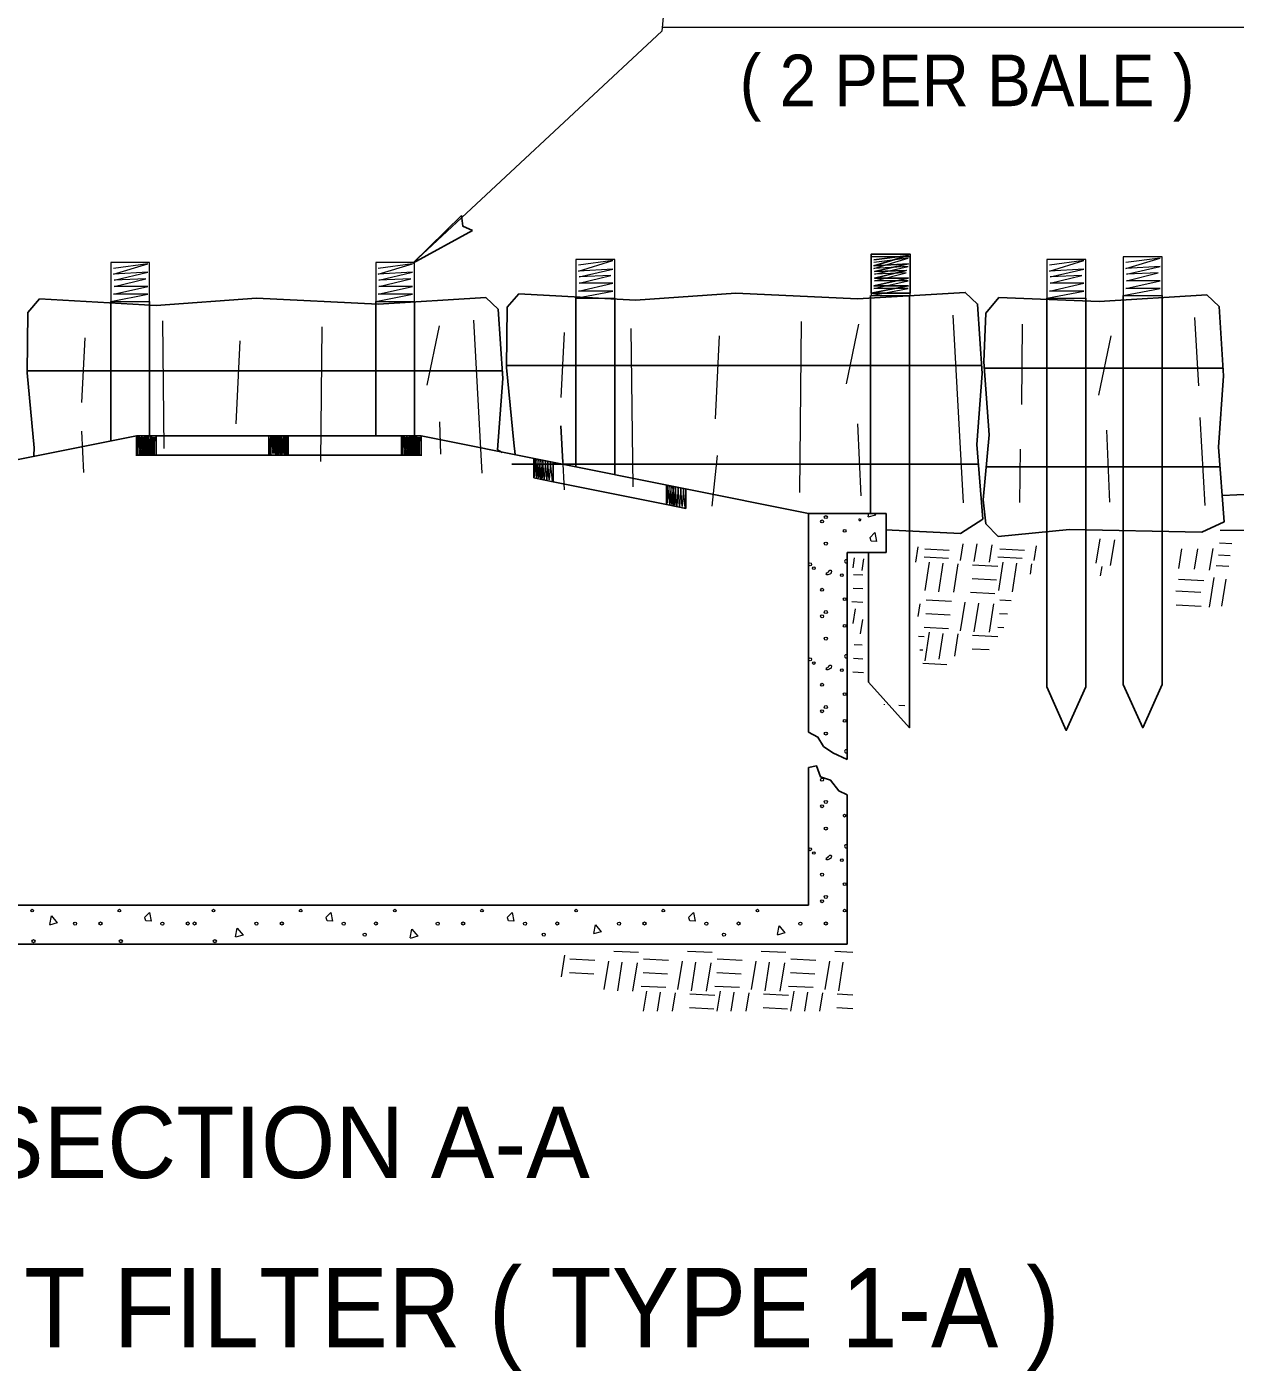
# Model space of a CAD drawing. Extents: x -59 to 313, y 57 to 341.
# Drawn here: x 17.98 to 48.44, y 204.16 to 238.05 of the extents above; entities that cross this region are included whole.
import ezdxf
from ezdxf.enums import TextEntityAlignment as Align

# ---------------------------------------------------------------- set-up
doc = ezdxf.new("R2010")
doc.units = 0
doc.header["$LTSCALE"] = 0.52
doc.layers.add('1', color=7, linetype='Continuous', lineweight=13)

msp = doc.modelspace()

# ---------------------------------------------------------------- linework, layer by layer
at = {"layer": '1'}
for p, q in [((49.1807, 238.0337), (33.9952, 238.0337)), ((41.3253, 230.7852), (41.5867, 226.0485)), ((21.3987, 230.6382), (21.4313, 227.4205)), ((25.4167, 230.4912), (25.384, 227.0938)), ((28.3752, 230.5178), (28.0648, 229.0152)), ((29.2387, 230.6545), (29.451, 226.7998)), ((33.2077, 230.4422), (33.2567, 226.4568)), ((37.5033, 230.6218), (37.4543, 226.3098)), ((38.9414, 230.5577), (38.6311, 229.055)), ((43.0737, 230.5565), (43.0574, 228.5312)), ((47.4177, 230.7198), (47.5157, 229.0048)), ((19.4387, 230.2135), (19.357, 228.5802)), ((23.3423, 230.1318), (23.2443, 228.0412)), ((31.5253, 230.3442), (31.4437, 228.7108)), ((35.429, 230.2625), (35.331, 228.1718)), ((45.3061, 230.2652), (44.9958, 228.7626)), ((28.377, 228.0922), (28.4097, 227.2755)), ((47.5483, 228.2045), (47.679, 225.9832)), ((19.357, 227.8615), (19.406, 226.8162)), ((31.4437, 227.9922), (31.5253, 226.3752)), ((38.9206, 228.0412), (39.0022, 226.2282)), ((45.1944, 227.885), (45.2761, 226.072)), ((43.0184, 227.4022), (43.0021, 226.0629)), ((35.38, 227.2408), (35.2493, 225.9668)), ((39.1885, 225.6992), (39.2038, 225.7798)), ((48.0653, 225.3642), (49.3335, 225.3642)), ((41.5213, 224.5965), (41.5877, 225.0196)), ((41.8646, 224.5687), (41.9347, 225.0162)), ((44.9412, 224.5284), (45.0381, 225.1459)), ((45.303, 224.4688), (45.4052, 225.1213)), ((48.0457, 225.0468), (48.3615, 225.0303)), ((40.3879, 224.5561), (40.4487, 224.9436)), ((40.5994, 224.6867), (41.215, 224.655)), ((40.6182, 224.893), (41.2338, 224.8613)), ((42.2453, 224.5561), (42.3137, 224.9919)), ((42.4568, 224.6867), (43.0724, 224.655)), ((42.5117, 224.893), (43.1272, 224.8613)), ((43.3787, 224.5965), (43.4376, 224.9712)), ((47.0213, 224.3977), (47.0993, 224.8945)), ((47.4187, 224.3788), (47.4991, 224.8913)), ((47.7995, 224.3572), (47.8846, 224.8999)), ((48.0186, 224.7395), (48.3163, 224.7239)), ((38.8085, 224.4112), (38.8487, 224.6669)), ((39.0343, 224.3473), (39.0807, 224.6431)), ((40.6253, 223.8375), (40.738, 224.5561)), ((40.9685, 223.8097), (41.0812, 224.5283)), ((41.3492, 223.7971), (41.4619, 224.5157)), ((41.8232, 224.4864), (42.4568, 224.4533)), ((42.4827, 223.8375), (42.5954, 224.5561)), ((42.8259, 223.8097), (42.9386, 224.5283)), ((43.2787, 224.2568), (43.3193, 224.5157)), ((45.0487, 224.21), (45.086, 224.4477)), ((47.9644, 224.4683), (48.2806, 224.4518)), ((38.8222, 224.2477), (39.0573, 224.2355)), ((41.8134, 224.1415), (42.429, 224.1098)), ((47.0161, 224.1249), (47.6497, 224.0918)), ((47.7952, 223.4172), (47.9133, 224.1704)), ((48.1073, 223.4483), (48.2131, 224.1232)), ((38.8121, 223.9029), (39.0582, 223.8902)), ((41.7676, 223.7996), (42.3832, 223.7679)), ((46.9438, 223.8357), (47.5775, 223.8026)), ((38.7761, 223.5605), (39.0572, 223.546)), ((38.8087, 223.0077), (38.8671, 223.38)), ((40.4508, 223.1896), (40.5006, 223.5069)), ((40.655, 223.6057), (41.2887, 223.5726)), ((41.5213, 222.8287), (41.6341, 223.5472)), ((41.8646, 222.8008), (41.9772, 223.5195)), ((42.2453, 222.7883), (42.358, 223.5069)), ((42.5124, 223.6057), (42.7971, 223.5908)), ((46.9528, 223.4832), (47.5865, 223.4501)), ((38.9982, 222.7512), (39.0538, 223.1062)), ((40.6452, 223.2608), (41.2608, 223.2291)), ((42.5027, 223.2608), (42.7013, 223.2505)), ((40.4569, 222.6929), (40.5994, 222.6855)), ((40.5994, 222.9188), (41.215, 222.8872)), ((40.6253, 222.0697), (40.738, 222.7883)), ((40.9793, 222.1103), (41.0812, 222.7605)), ((41.3738, 222.1857), (41.4619, 222.7479)), ((41.8232, 222.7186), (42.4568, 222.6855)), ((42.4568, 222.9188), (42.6058, 222.9112)), ((38.8403, 222.479), (39.0399, 222.4686)), ((40.4937, 222.346), (40.5716, 222.342)), ((41.8134, 222.3737), (42.2428, 222.3516)), ((38.8232, 222.1346), (39.0574, 222.1225)), ((41.1759, 221.9666), (40.5658, 221.998)), ((38.8038, 221.7912), (39.0753, 221.7772)), ((39.6013, 220.9598), (39.6045, 220.9801)), ((39.9657, 220.9507), (40.1132, 220.9431)), ((31.4567, 214.1008), (31.542, 214.6447)), ((31.6672, 214.5575), (32.3009, 214.5244)), ((32.7798, 214.7514), (33.3954, 214.7198)), ((33.5247, 214.5575), (34.1583, 214.5244)), ((34.6373, 214.7514), (35.2528, 214.7198)), ((35.3821, 214.5575), (36.0157, 214.5244)), ((36.4947, 214.7514), (37.1103, 214.7198)), ((37.2395, 214.5575), (37.8732, 214.5244)), ((38.3521, 214.7514), (38.8061, 214.7281)), ((31.6575, 214.2126), (32.2731, 214.1809)), ((32.5336, 213.7805), (32.6463, 214.4991)), ((32.8768, 213.7527), (32.9895, 214.4713)), ((33.2576, 213.7401), (33.3702, 214.4587)), ((33.5149, 214.2126), (34.1305, 214.1809)), ((34.391, 213.7805), (34.5037, 214.4991)), ((34.7342, 213.7527), (34.8469, 214.4713)), ((35.115, 213.7401), (35.2277, 214.4587)), ((35.3723, 214.2126), (35.9879, 214.1809)), ((36.2484, 213.7805), (36.3612, 214.4991)), ((36.5917, 213.7527), (36.7043, 214.4713)), ((36.9724, 213.7401), (37.0851, 214.4587)), ((37.2297, 214.2126), (37.8453, 214.1809)), ((38.1058, 213.7805), (38.2186, 214.4991)), ((38.4491, 213.7527), (38.5617, 214.4713)), ((33.4691, 213.8707), (34.0847, 213.839)), ((35.3265, 213.8707), (35.9421, 213.839)), ((37.1839, 213.8707), (37.7995, 213.839)), ((33.5282, 213.2339), (33.6077, 213.7401)), ((33.8758, 213.2339), (33.9508, 213.7123)), ((34.2586, 213.2339), (34.3316, 213.6997)), ((34.6928, 213.6704), (35.3265, 213.6373)), ((35.3857, 213.2339), (35.4651, 213.7401)), ((35.7332, 213.2339), (35.8083, 213.7123)), ((36.116, 213.2339), (36.189, 213.6997)), ((36.5502, 213.6704), (37.1839, 213.6373)), ((37.2431, 213.2339), (37.3225, 213.7401)), ((37.5907, 213.2339), (37.6657, 213.7123)), ((37.9734, 213.2339), (38.0464, 213.6997)), ((38.4077, 213.6704), (38.8061, 213.6496)), ((34.6831, 213.3255), (35.2987, 213.2938)), ((36.5405, 213.3255), (37.1561, 213.2938)), ((38.3979, 213.3255), (38.8061, 213.3045))]:
    msp.add_line(p, q, dxfattribs=at)
at = {"layer": '1', "lineweight": 25}
for p, q in [((27.7063, 232.0943), (28.9387, 233.2927)), ((27.7063, 232.0943), (29.2162, 232.916)), ((20.092, 231.1282), (20.092, 227.6093)), ((21.072, 231.1282), (21.072, 227.7398)), ((26.7723, 231.1282), (26.7723, 227.7398)), ((27.7523, 231.1282), (27.7523, 227.2498)), ((31.8193, 231.2425), (31.8193, 226.9729)), ((32.7993, 231.2098), (32.7993, 226.7597)), ((39.251, 231.2752), (39.251, 225.7798)), ((43.6937, 231.2098), (43.6937, 221.4098)), ((44.6737, 231.2098), (44.6737, 221.4098)), ((45.621, 231.2752), (45.621, 221.4752)), ((46.601, 231.2752), (46.601, 221.4752)), ((30.0717, 229.5112), (42.044, 229.5112)), ((42.1257, 229.4458), (48.1363, 229.4458)), ((17.985, 229.3805), (29.9573, 229.3805)), ((20.7447, 227.7398), (20.7447, 227.2335)), ((21.2347, 227.7398), (21.2347, 227.2498)), ((24.0767, 227.7398), (24.0767, 227.2498)), ((24.5667, 227.7398), (24.5667, 227.2498)), ((27.425, 227.7398), (27.425, 227.2498)), ((27.915, 227.7398), (27.915, 227.2335)), ((31.4437, 227.9922), (31.4864, 227.0687)), ((10.961, 225.7798), (18.0497, 227.2008)), ((20.7447, 227.2498), (21.2347, 227.2498)), ((27.425, 227.2498), (21.2347, 227.2498)), ((24.0767, 227.2498), (24.5667, 227.2498)), ((27.425, 227.2498), (27.915, 227.2498)), ((30.757, 227.1682), (30.757, 226.6782)), ((31.247, 227.0702), (31.247, 226.5802)), ((30.2023, 227.0285), (41.9623, 227.0285)), ((42.1747, 226.9632), (48.0547, 226.9632)), ((48.1197, 226.2387), (59.9032, 226.7472)), ((30.757, 226.6782), (31.247, 226.5802)), ((31.247, 226.5802), (34.1053, 226.0085)), ((34.1053, 226.4985), (34.1053, 226.0085)), ((34.5953, 226.4005), (34.5953, 225.9105)), ((34.1053, 226.0085), (34.5953, 225.9105)), ((37.6823, 225.7798), (37.6823, 220.2679)), ((38.6623, 224.7998), (39.6423, 224.7998)), ((38.6623, 219.5839), (38.6623, 224.7998)), ((39.2013, 224.7998), (39.2013, 221.5307)), ((37.6823, 219.3757), (37.6823, 215.9048)), ((38.6623, 214.9248), (38.6623, 218.6917)), ((37.6823, 215.9048), (10.961, 215.9048)), ((9.981, 214.9248), (38.6623, 214.9248))]:
    msp.add_line(p, q, dxfattribs=at)
at = {"layer": '1'}
for points in [[(39.5602, 244.4502), (34.2749, 240.9907), (33.9869, 237.9455), (27.7055, 232.0948)], [(31.8193, 231.2098), (32.7993, 231.2098), (32.7993, 232.1898), (31.8193, 232.1898), (31.8193, 231.2098), (32.7503, 231.3895), (31.8847, 231.3895), (32.7503, 231.5855), (31.901, 231.5855), (32.7013, 231.7815), (31.901, 231.7488), (32.7503, 231.9448), (31.8847, 231.8958), (31.8847, 231.8958), (32.7503, 232.1572), (31.8847, 232.0428)], [(39.2673, 231.2752), (40.2473, 231.2752), (40.2473, 232.2552), (39.2673, 232.2552), (39.2673, 231.2752), (40.1983, 231.4548), (39.3327, 231.4548), (40.1983, 231.6508), (39.349, 231.6508), (40.1493, 231.8468), (39.349, 231.8142), (40.1983, 232.0102), (39.3327, 231.9612), (39.3327, 231.9612), (40.1983, 232.2225), (39.3327, 232.1082)], [(43.6937, 231.2098), (44.6737, 231.2098), (44.6737, 232.1898), (43.6937, 232.1898), (43.6937, 231.2098), (44.6247, 231.3895), (43.759, 231.3895), (44.6247, 231.5855), (43.7753, 231.5855), (44.5757, 231.7815), (43.7753, 231.7488), (44.6247, 231.9448), (43.759, 231.8958), (43.759, 231.8958), (44.6247, 232.1572), (43.759, 232.0428)], [(45.621, 231.2752), (46.601, 231.2752), (46.601, 232.2552), (45.621, 232.2552), (45.621, 231.2752), (46.552, 231.4548), (45.6863, 231.4548), (46.552, 231.6508), (45.7027, 231.6508), (46.503, 231.8468), (45.7027, 231.8142), (46.552, 232.0102), (45.6863, 231.9612), (45.6863, 231.9612), (46.552, 232.2225), (45.6863, 232.1082)], [(20.092, 231.1282), (21.072, 231.1282), (21.072, 232.1082), (20.092, 232.1082), (20.092, 231.1282), (21.023, 231.3078), (20.1573, 231.3078), (21.023, 231.5038), (20.1737, 231.5038), (20.974, 231.6998), (20.1737, 231.6672), (21.023, 231.8632), (20.1573, 231.8142), (20.1573, 231.8142), (21.023, 232.0755), (20.1573, 231.9612)], [(26.7723, 231.1282), (27.7523, 231.1282), (27.7523, 232.1082), (26.7723, 232.1082), (26.7723, 231.1282), (27.7033, 231.3078), (26.8377, 231.3078), (27.7033, 231.5038), (26.854, 231.5038), (27.6543, 231.6998), (26.854, 231.6672), (27.7033, 231.8632), (26.8377, 231.8142), (26.8377, 231.8142), (27.7033, 232.0755), (26.8377, 231.9612)], [(24.093, 227.2662), (24.1257, 227.7398), (24.1257, 227.2825), (24.1583, 227.7398), (24.1747, 227.2988), (24.191, 227.7235), (24.2073, 227.2988), (24.2237, 227.7398), (24.24, 227.2988), (24.2563, 227.7235), (24.2563, 227.2662), (24.289, 227.7398), (24.289, 227.2825), (24.3217, 227.7398), (24.3217, 227.2825), (24.3543, 227.7398), (24.3543, 227.2988), (24.3707, 227.7398), (24.3707, 227.2825), (24.387, 227.7398), (24.4033, 227.2662), (24.436, 227.7398), (24.436, 227.2988), (24.4687, 227.7398), (24.4687, 227.2825), (24.5013, 227.7235), (24.5013, 227.2662), (24.534, 227.7235), (24.534, 227.2825), (24.5503, 227.7235)], [(20.7447, 227.2498), (20.7773, 227.7235), (20.7773, 227.2662), (20.81, 227.7235), (20.8263, 227.2825), (20.8427, 227.7072), (20.859, 227.2825), (20.8753, 227.7235), (20.8917, 227.2825), (20.908, 227.7072), (20.908, 227.2498), (20.9407, 227.7235), (20.9407, 227.2662), (20.9733, 227.7235), (20.9733, 227.2662), (21.006, 227.7235), (21.006, 227.2825), (21.0223, 227.7235), (21.0223, 227.2662), (21.0387, 227.7235), (21.055, 227.2498), (21.0877, 227.7235), (21.0877, 227.2825), (21.1203, 227.7235), (21.1203, 227.2662), (21.153, 227.7072), (21.153, 227.2498), (21.1857, 227.7072), (21.1857, 227.2662), (21.202, 227.7072)], [(27.425, 227.2498), (27.4577, 227.7235), (27.4577, 227.2662), (27.4903, 227.7235), (27.5067, 227.2825), (27.523, 227.7072), (27.5393, 227.2825), (27.5557, 227.7235), (27.572, 227.2825), (27.5883, 227.7072), (27.5883, 227.2498), (27.621, 227.7235), (27.621, 227.2662), (27.6537, 227.7235), (27.6537, 227.2662), (27.6863, 227.7235), (27.6863, 227.2825), (27.7027, 227.7235), (27.7027, 227.2662), (27.719, 227.7235), (27.7353, 227.2498), (27.768, 227.7235), (27.768, 227.2825), (27.8007, 227.7235), (27.8007, 227.2662), (27.8333, 227.7072), (27.8333, 227.2498), (27.866, 227.7072), (27.866, 227.2662), (27.8823, 227.7072)], [(31.2307, 226.5965), (31.1817, 227.0702), (31.149, 226.6292), (31.1163, 227.0865), (31.0837, 226.6292), (31.051, 227.1192), (31.0183, 226.6455), (30.9857, 227.1192), (30.9693, 226.6618), (30.9367, 227.1355), (30.9367, 226.6618), (30.8877, 227.1355), (30.8877, 226.6782), (30.8387, 227.1518), (30.8387, 226.6782), (30.7897, 227.1682), (30.7733, 226.7108)], [(34.579, 225.9268), (34.53, 226.4005), (34.4973, 225.9595), (34.4647, 226.4168), (34.432, 225.9595), (34.3993, 226.4495), (34.3667, 225.9758), (34.334, 226.4495), (34.3177, 225.9922), (34.285, 226.4658), (34.285, 225.9922), (34.236, 226.4658), (34.236, 226.0085), (34.187, 226.4822), (34.187, 226.0085), (34.138, 226.4985), (34.1217, 226.0412)], [(39.3435, 225.7798), (39.3757, 225.7407), (39.1833, 225.6887)], [(39.2301, 225.172), (39.3549, 225.3019), (39.4017, 225.0783), (39.2665, 225.0888), (39.2405, 225.1667)], [(38.2525, 224.2723), (38.2213, 224.2567), (38.1953, 224.2412), (38.1693, 224.2359), (38.1433, 224.2359), (38.1277, 224.2619), (38.1433, 224.2879), (38.1693, 224.2932), (38.1901, 224.3139), (38.2058, 224.3347), (38.2265, 224.3503), (38.2525, 224.3503), (38.2629, 224.3243), (38.2578, 224.2983)], [(38.2582, 224.2973), (38.2519, 224.2729), (38.2512, 224.2722)], [(38.2525, 221.8783), (38.2213, 221.8628), (38.1953, 221.8472), (38.1693, 221.8419), (38.1433, 221.8419), (38.1277, 221.8679), (38.1433, 221.8939), (38.1693, 221.8992), (38.1901, 221.9199), (38.2058, 221.9407), (38.2265, 221.9563), (38.2525, 221.9563), (38.2629, 221.9303), (38.2578, 221.9043)], [(38.2582, 221.9033), (38.2519, 221.8789), (38.2512, 221.8782)], [(38.2525, 217.0903), (38.2213, 217.0747), (38.1953, 217.0592), (38.1693, 217.0539), (38.1433, 217.0539), (38.1277, 217.0799), (38.1433, 217.1059), (38.1693, 217.1112), (38.1901, 217.1319), (38.2058, 217.1527), (38.2265, 217.1683), (38.2525, 217.1683), (38.2629, 217.1423), (38.2578, 217.1163)], [(38.2582, 217.1153), (38.2519, 217.0909), (38.2512, 217.0902)], [(18.5554, 215.4191), (18.597, 215.6375), (18.7426, 215.4607), (18.5502, 215.4087)], [(20.9421, 215.596), (21.0669, 215.7259), (21.1137, 215.5023), (20.9785, 215.5127), (20.9525, 215.5907)], [(25.5141, 215.596), (25.6389, 215.7259), (25.6857, 215.5023), (25.5505, 215.5127), (25.5245, 215.5907)], [(30.0861, 215.596), (30.2109, 215.7259), (30.2577, 215.5023), (30.1225, 215.5127), (30.0965, 215.5907)], [(34.6581, 215.596), (34.7829, 215.7259), (34.8297, 215.5023), (34.6945, 215.5127), (34.6685, 215.5907)], [(23.2397, 215.1102), (23.2812, 215.3286), (23.4268, 215.1517), (23.2345, 215.0998)], [(27.6432, 215.0821), (27.6848, 215.3005), (27.8304, 215.1237), (27.6381, 215.0717)], [(32.2714, 215.1944), (32.313, 215.4128), (32.4586, 215.236), (32.2662, 215.184)], [(36.8995, 215.1663), (36.9411, 215.3847), (37.0867, 215.2079), (36.8943, 215.1559)]]:
    msp.add_lwpolyline(points, dxfattribs=at)
at = {"layer": '1', "lineweight": 25}
for points in [[(28.9387, 233.2927), (28.9727, 233.0242), (29.2162, 232.916)], [(39.2673, 231.3405), (40.2473, 231.3405), (40.2473, 232.3205), (39.2673, 232.3205), (39.2673, 231.3405), (40.1983, 231.5202), (39.3327, 231.5202), (40.1983, 231.7162), (39.349, 231.7162), (40.1493, 231.9122), (39.349, 231.8795), (40.1983, 232.0755), (39.3327, 232.0265), (39.3327, 232.0265), (40.1983, 232.2878), (39.3327, 232.1735)], [(29.9627, 227.3184), (29.843, 227.3878), (29.9737, 229.1845), (29.8593, 230.9322), (29.549, 231.2262), (26.8377, 231.0628), (23.767, 231.2098), (21.2353, 231.0302), (18.2953, 231.1935), (18.0013, 230.8505), (17.985, 229.3315), (18.1647, 227.4368), (18.1482, 227.2488)], [(39.6299, 225.3675), (41.5213, 225.2808), (42.0767, 225.6402), (41.9297, 227.5185), (42.0603, 229.3152), (41.946, 231.0628), (41.6357, 231.3568), (38.9243, 231.1935), (35.8537, 231.3405), (33.322, 231.1608), (30.382, 231.3242), (30.088, 230.9812), (30.0717, 229.4622), (30.2513, 227.5675), (30.2922, 227.2713)], [(40.231, 231.2752), (40.231, 220.3808), (39.2013, 221.5307)], [(18.0497, 227.2008), (20.7447, 227.7398), (27.915, 227.7398), (37.6823, 225.7798)], [(39.6423, 224.7998), (39.6423, 225.7798), (37.6823, 225.7798)], [(43.6937, 221.4098), (44.1837, 220.3155), (44.6737, 221.4098)], [(45.621, 221.4752), (46.111, 220.3808), (46.601, 221.4752)], [(38.6623, 219.5839), (38.2951, 219.7472), (38.0619, 219.9123), (37.9212, 220.1457), (37.6823, 220.2679)], [(38.6623, 218.6917), (38.4479, 218.7895), (38.2428, 219.0632), (37.9855, 219.1437), (37.8889, 219.4172), (37.6823, 219.3757)]]:
    msp.add_lwpolyline(points, dxfattribs=at)
msp.add_lwpolyline([(42.1583, 225.5258), (42.4687, 225.1992), (44.2653, 225.3788), (47.6002, 225.3157), (48.169, 225.5748), (48.022, 227.4532), (48.1527, 229.2498), (48.0383, 230.9975), (47.728, 231.2915), (45.0167, 231.1282), (42.485, 231.2262), (42.1583, 230.8342), (42.1093, 229.6092), (42.24, 227.7635), (42.093, 226.1302)], close=True, dxfattribs=at)
at = {"layer": '1'}
for centre, radius in [((38.1215, 225.6922), 0.0385), ((38.0265, 225.5843), 0.0368), ((38.5962, 225.347), 0.0343), ((38.1215, 225.0225), 0.0385), ((37.726, 224.5005), 0.0366), ((37.8183, 224.4058), 0.0321), ((38.5277, 224.2265), 0.0344), ((38.0265, 223.86), 0.0368), ((38.1215, 223.2982), 0.0385), ((38.5962, 223.6227), 0.0343), ((38.0265, 223.1903), 0.0368), ((38.5962, 222.953), 0.0343), ((38.1215, 222.6285), 0.0385), ((37.726, 222.1065), 0.0366), ((37.8183, 222.0118), 0.0321), ((38.5277, 221.8325), 0.0344), ((38.0265, 221.466), 0.0368), ((38.5962, 221.2287), 0.0343), ((38.0265, 220.7963), 0.0368), ((38.1215, 220.9042), 0.0385), ((38.1215, 220.2345), 0.0385), ((38.5962, 220.559), 0.0343), ((38.0265, 219.072), 0.0368), ((38.0265, 218.4023), 0.0368), ((38.1215, 218.5102), 0.0385), ((38.5962, 218.165), 0.0343), ((38.1215, 217.8405), 0.0385), ((37.726, 217.3185), 0.0366), ((37.8183, 217.2238), 0.0321), ((38.5277, 217.0445), 0.0344), ((38.0265, 216.678), 0.0368), ((38.5962, 216.4407), 0.0343), ((38.0265, 216.0083), 0.0368), ((38.1215, 216.1162), 0.0385), ((18.1073, 215.771), 0.0343), ((20.3082, 215.771), 0.0343), ((22.6793, 215.771), 0.0343), ((24.8802, 215.771), 0.0343), ((27.2513, 215.771), 0.0343), ((29.4522, 215.771), 0.0343), ((31.8233, 215.771), 0.0343), ((34.0242, 215.771), 0.0343), ((36.3953, 215.771), 0.0343), ((38.5962, 215.771), 0.0343), ((19.1927, 215.444), 0.0389), ((19.8335, 215.4465), 0.0385), ((21.3935, 215.444), 0.0389), ((22.0343, 215.4465), 0.0385), ((22.2047, 215.4465), 0.0385), ((23.7647, 215.444), 0.0389), ((24.4055, 215.4465), 0.0385), ((25.9655, 215.444), 0.0389), ((26.4942, 215.1658), 0.0385), ((26.7767, 215.4465), 0.0385), ((28.3367, 215.444), 0.0389), ((28.9775, 215.4465), 0.0385), ((30.5375, 215.444), 0.0389), ((31.01, 215.1657), 0.0385), ((31.3487, 215.4465), 0.0385), ((32.9087, 215.444), 0.0389), ((33.5495, 215.4465), 0.0385), ((35.1095, 215.444), 0.0389), ((35.5538, 215.1657), 0.0385), ((35.9207, 215.4465), 0.0385), ((37.4807, 215.444), 0.0389), ((38.1215, 215.4465), 0.0385), ((18.1443, 215.0008), 0.0399), ((20.3452, 215.0008), 0.0399), ((22.7163, 215.0008), 0.0399)]:
    msp.add_circle(centre, radius, dxfattribs=at)
for centre, radius, start, end in [((38.9812, 225.6292), 0.025, 120.61461, 59.38539), ((38.6332, 224.5768), 0.0399, 42.96597, 317.03403), ((38.6332, 222.1828), 0.0399, 42.96597, 317.03403), ((38.6332, 219.7888), 0.0399, 42.96597, 317.03403), ((38.6332, 217.3948), 0.0399, 42.96597, 317.03403)]:
    msp.add_arc(centre, radius, start, end, dxfattribs=at)

# ---------------------------------------------------------------- texts
at = {"layer": '1', "width": 0.95}
msp.add_text('( 2 PER BALE )', height=1.3, dxfattribs=at).set_placement((41.6838, 236.0507), align=Align.CENTER)
at = {"layer": '1'}
msp.add_text('SECTION A-A', height=1.8, dxfattribs=at).set_placement((24.4826, 209.0291), align=Align.CENTER)
at = {"layer": '1', "width": 0.95}
msp.add_text('SEDIMENT FILTER ( TYPE 1-A )', height=2, dxfattribs=at).set_placement((6.3287, 204.7642))

doc.saveas('drawing.dxf')
